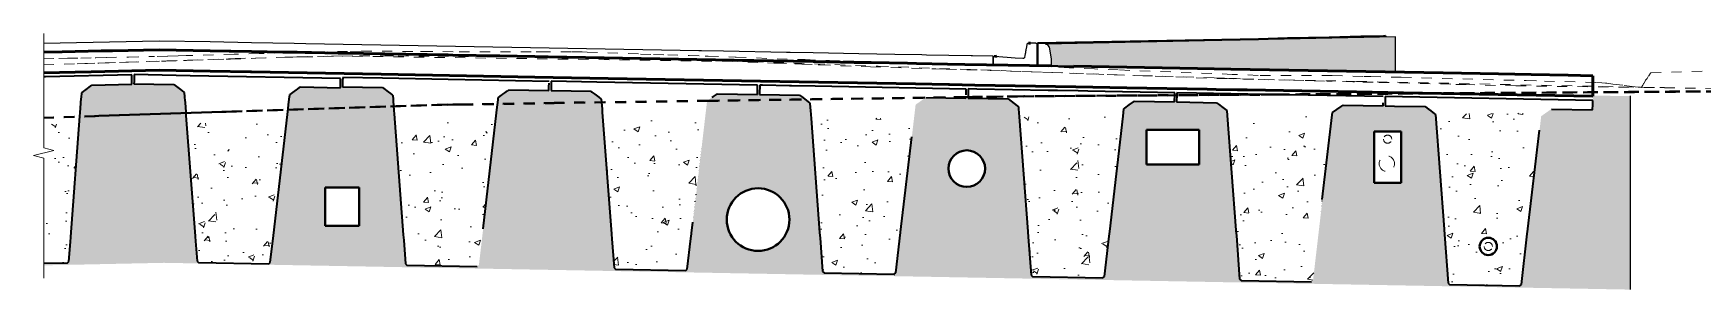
# Model space of a CAD drawing. Header units: metres. Extents: x 0.7 to 65.6, y 3.4 to 27.5.
# Drawn here: x 38.55 to 54.8, y 19.8 to 22.3 of the extents above; entities that cross this region are included whole.
import ezdxf

# ---------------------------------------------------------------- set-up
doc = ezdxf.new("R2010")
doc.units = ezdxf.units.M
for name, pattern in [('Dash - Tight', [0.0045, 0.003, -0.0015]), ('JacobsDash', [0.0045, 0.003, -0.0015]), ('JacobsDoubleCenter', [0.0255, 0.015, -0.0015, 0.003, -0.0015, 0.003, -0.0015])]:
    doc.linetypes.add(name, pattern=pattern)
for name, color, linetype, lineweight in [('A-DETL', 7, 'Continuous', 13), ('A-DETL-GENF', 7, 'Continuous', 9), ('A-FLOR', 7, 'Continuous', 50), ('C-TOPO', 7, 'Continuous', 9), ('S-BEAM', 7, 'Continuous', 50)]:
    doc.layers.add(name, color=color, linetype=linetype, lineweight=lineweight)
pattern_1 = [(50, (38.46506, 10.849), (0.578435, -0.050612), [0.06048, -0.66532]), (355, (38.46506, 10.849), (-0.111897, 0.6066), [0.04839, -0.53226]), (100.451, (38.51306, 10.845), (0.466546, 0.555993), [0.0514, -0.56544]), (46.184, (38.46506, 11.011), (0.86067, -0.133487), [0.09073, -0.99798]), (96.636, (38.5361, 11), (0.753756, 0.78559), [0.0771, -0.84816]), (351.184, (38.4651, 11.011), (0.753764, 0.78558), [0.07258, -0.79838]), (21, (38.54506, 10.97), (0.481374, -0.324697), [0.06048, -0.66532]), (326, (38.54506, 10.97), (0.196219, 0.584794), [0.04839, -0.53226]), (71.451, (38.58506, 10.943), (0.6776, 0.260096), [0.0514, -0.56544]), (37.5, (38.46506, 10.849), (0.0098042, 0.268466), [0.00168, -0.52413, 0.00168, -0.53865, -0.53427]), (37.5, (38.46506, 10.849), (0.0098042, 0.268466), [-1.066, 0.00168, -0.5326]), (7.5, (38.46506, 10.849), (0.212148, 0.318072), [0.00168, -0.30639, 0.00168, -0.51203, -0.20363]), (7.5, (38.46506, 10.849), (0.212148, 0.318072), [-0.82177, 0.00168, -0.20195]), (327.5, (38.28506, 10.849), (0.430499, -0.018185), [0.00168, -0.19994, 0.00168, -0.62735, -0.83468]), (327.5, (38.28506, 10.849), (0.430499, -0.018185), [-0.83064, 0.00168, -0.833]), (317.5, (38.20406, 10.849), (0.470313, 0.080731), [0.00168, -0.26042, 0.00168, -0.41606, -0.59274]), (317.5, (38.20406, 10.849), (0.470313, 0.080731), [-0.67984, 0.00168, -0.59106])]
pattern_2 = [(50, (-1120.719, 10.849), (0.578435, -0.050612), [0.06048, -0.66532]), (355, (-1120.719, 10.849), (-0.111897, 0.6066), [0.04839, -0.53226]), (100.451, (-1120.671, 10.845), (0.466546, 0.555993), [0.0514, -0.56544]), (46.184, (-1120.719, 11.011), (0.86067, -0.133487), [0.09073, -0.99798]), (96.636, (-1120.648, 11), (0.753756, 0.78559), [0.0771, -0.84816]), (351.184, (-1120.719, 11.011), (0.753764, 0.78558), [0.07258, -0.79838]), (21, (-1120.639, 10.97), (0.481374, -0.324697), [0.06048, -0.66532]), (326, (-1120.639, 10.97), (0.196219, 0.584794), [0.04839, -0.53226]), (71.451, (-1120.599, 10.943), (0.6776, 0.260096), [0.0514, -0.56544]), (37.5, (-1120.719, 10.849), (0.0098042, 0.268466), [0.00168, -0.52413, 0.00168, -0.53865, -0.53427]), (37.5, (-1120.719, 10.849), (0.0098042, 0.268466), [-1.066, 0.00168, -0.5326]), (7.5, (-1120.719, 10.849), (0.212148, 0.318072), [0.00168, -0.30639, 0.00168, -0.51203, -0.20363]), (7.5, (-1120.719, 10.849), (0.212148, 0.318072), [-0.82177, 0.00168, -0.20195]), (327.5, (-1120.899, 10.849), (0.430499, -0.018185), [0.00168, -0.19994, 0.00168, -0.62735, -0.83468]), (327.5, (-1120.899, 10.849), (0.430499, -0.018185), [-0.83064, 0.00168, -0.833]), (317.5, (-1120.98, 10.849), (0.470313, 0.080731), [0.00168, -0.26042, 0.00168, -0.41606, -0.59274]), (317.5, (-1120.98, 10.849), (0.470313, 0.080731), [-0.67984, 0.00168, -0.59106])]

# ---------------------------------------------------------------- blocks, each defined once
blk = doc.blocks.new('T2DPAA-T2D-PWA-GE-M3D-100001_RockLevels_rvt-1-DRG 2873024 - SECTION 2A')
at = {"layer": 'C-TOPO', "color": 190, "linetype": 'Dash - Tight', "lineweight": 40, "true_color": 0x8000ff}
for p, q in [((-1115.565, 21.621), (-1116.453, 21.606)), ((-1116.453, 21.605), (-1115.565, 21.62)), ((-1114.072, 21.642), (-1115.565, 21.621)), ((-1115.565, 21.62), (-1114.073, 21.641)), ((-1114.073, 21.641), (-1111.556, 21.677)), ((-1111.556, 21.678), (-1114.072, 21.642)), ((-1110.994, 21.686), (-1111.556, 21.678)), ((-1111.556, 21.677), (-1110.994, 21.685)), ((-1108.587, 21.703), (-1110.994, 21.686)), ((-1110.994, 21.685), (-1108.549, 21.702)), ((-1103.806, 21.737), (-1108.587, 21.703)), ((-1108.549, 21.702), (-1103.798, 21.736)), ((-1120.535, 21.476), (-1119.999, 21.494)), ((-1120.039, 21.493), (-1120.535, 21.477)), ((-1118.799, 21.533), (-1120.039, 21.493)), ((-1119.999, 21.494), (-1118.759, 21.534)), ((-1116.605, 21.604), (-1118.799, 21.533)), ((-1118.759, 21.534), (-1116.605, 21.603)), ((-1116.453, 21.606), (-1116.605, 21.604)), ((-1116.605, 21.603), (-1116.453, 21.605))]:
    blk.add_line(p, q, dxfattribs=at)
blk = doc.blocks.new('T2DPAA-T2D-PWA-SU-M3D-000101_dwg-40820706-DRG 2873024 - SECTION 2A')
at = {"color": 9, "linetype": 'Dash - Tight', "lineweight": 18, "true_color": 0xc0c0c0}
for p, q in [((-1120.535, 21.992), (-1120.209, 22.002)), ((-1120.208, 22.002), (-1119.997, 22.009)), ((-1119.997, 22.009), (-1119.708, 22.018)), ((-1119.708, 22.018), (-1119.387, 22.027)), ((-1119.387, 22.027), (-1119.346, 22.028)), ((-1119.346, 22.028), (-1119.175, 22.034)), ((-1119.175, 22.034), (-1119.163, 22.034)), ((-1119.163, 22.034), (-1119.147, 22.035)), ((-1119.146, 22.035), (-1119.086, 22.037)), ((-1119.086, 22.037), (-1119.082, 22.037)), ((-1119.082, 22.037), (-1118.759, 22.047)), ((-1118.759, 22.047), (-1118.716, 22.048)), ((-1118.716, 22.048), (-1118.473, 22.056)), ((-1118.473, 22.056), (-1118.188, 22.065)), ((-1118.188, 22.065), (-1118.157, 22.066)), ((-1118.157, 22.066), (-1118.111, 22.067)), ((-1118.111, 22.067), (-1118.014, 22.069)), ((-1118.014, 22.069), (-1117.625, 22.076)), ((-1117.625, 22.076), (-1117.459, 22.079)), ((-1117.459, 22.079), (-1117.23, 22.079)), ((-1117.23, 22.079), (-1117.084, 22.078)), ((-1117.084, 22.078), (-1116.881, 22.076)), ((-1116.881, 22.076), (-1116.698, 22.075)), ((-1116.698, 22.075), (-1116.223, 22.071)), ((-1116.223, 22.071), (-1116.125, 22.07)), ((-1116.125, 22.07), (-1115.775, 22.066)), ((-1115.775, 22.066), (-1115.773, 22.066)), ((-1115.773, 22.066), (-1115.713, 22.065)), ((-1115.713, 22.065), (-1115.131, 22.058)), ((-1115.131, 22.058), (-1115.114, 22.058)), ((-1115.114, 22.058), (-1114.926, 22.055)), ((-1114.926, 22.055), (-1114.585, 22.051)), ((-1114.585, 22.051), (-1114.309, 22.044)), ((-1114.309, 22.044), (-1114.081, 22.035)), ((-1114.081, 22.035), (-1113.487, 22.011)), ((-1113.487, 22.011), (-1113.427, 22.009)), ((-1113.427, 22.009), (-1113.402, 22.008)), ((-1113.402, 22.008), (-1113.223, 22.001)), ((-1113.223, 22.001), (-1113.201, 22)), ((-1113.201, 22), (-1113.155, 21.998)), ((-1113.155, 21.998), (-1112.996, 21.992)), ((-1112.996, 21.992), (-1112.975, 21.991)), ((-1112.975, 21.991), (-1112.487, 21.972)), ((-1112.487, 21.972), (-1111.848, 21.953)), ((-1111.848, 21.953), (-1111.748, 21.95)), ((-1111.748, 21.95), (-1111.321, 21.938)), ((-1111.321, 21.938), (-1110.548, 21.911)), ((-1110.083, 21.894), (-1110.548, 21.911)), ((-1110.014, 21.892), (-1110.083, 21.894)), ((-1109.833, 21.886), (-1110.014, 21.892)), ((-1109.139, 21.864), (-1109.832, 21.886)), ((-1109.139, 21.864), (-1108.997, 21.86)), ((-1109.012, 21.86), (-1109.139, 21.864)), ((-1108.997, 21.86), (-1108.984, 21.86)), ((-1108.921, 21.858), (-1108.997, 21.86)), ((-1108.983, 21.86), (-1108.871, 21.855)), ((-1108.871, 21.855), (-1108.711, 21.849)), ((-1108.871, 21.855), (-1108.871, 21.855)), ((-1108.711, 21.849), (-1108.366, 21.841)), ((-1108.366, 21.841), (-1108.04, 21.833)), ((-1107.79, 21.827), (-1108.04, 21.833)), ((-1107.783, 21.826), (-1107.79, 21.827)), ((-1107.775, 21.826), (-1107.783, 21.826)), ((-1107.592, 21.822), (-1107.775, 21.826)), ((-1106.836, 21.803), (-1107.592, 21.822)), ((-1106.688, 21.799), (-1106.835, 21.803)), ((-1106.202, 21.787), (-1106.688, 21.799)), ((-1106.202, 21.787), (-1104.755, 21.77)), ((-1104.755, 21.77), (-1104.003, 21.754))]:
    blk.add_line(p, q, dxfattribs=at)
blk = doc.blocks.new('T2DPAA-T2D-PWA-SU-M3D-000100_SurveySurface_rvt-1-DRG 2873024 - SECTION 2A')
at = {"color": 9, "linetype": 'Dash - Tight', "lineweight": 18, "true_color": 0xc0c0c0}
blk.add_blockref('T2DPAA-T2D-PWA-SU-M3D-000101_dwg-40820706-DRG 2873024 - SECTION 2A', (0, 0), dxfattribs=at)
blk = doc.blocks.new('T2DPAA-T2D-PWA-SU-M3D-000101_dwg-V7-DRG 2873024 - SECTION 2A')
at = {"color": 9, "linetype": 'Dash - Tight', "lineweight": 18, "true_color": 0xc0c0c0}
for p, q in [((-1118.438, 22.102), (-1118.682, 22.095)), ((-1118.423, 22.102), (-1118.438, 22.102)), ((-1118.189, 22.109), (-1118.423, 22.102)), ((-1118.189, 22.109), (-1118.07, 22.111)), ((-1118.07, 22.111), (-1117.876, 22.115)), ((-1117.876, 22.115), (-1117.549, 22.123)), ((-1117.549, 22.123), (-1117.544, 22.123)), ((-1117.544, 22.123), (-1117.441, 22.126)), ((-1117.441, 22.126), (-1116.865, 22.121)), ((-1116.865, 22.121), (-1116.848, 22.121)), ((-1116.848, 22.121), (-1116.489, 22.119)), ((-1116.489, 22.119), (-1115.739, 22.119)), ((-1115.688, 22.118), (-1115.739, 22.119)), ((-1115.626, 22.118), (-1115.688, 22.118)), ((-1115.401, 22.118), (-1115.626, 22.118)), ((-1115.294, 22.117), (-1115.401, 22.118)), ((-1115.294, 22.117), (-1115.244, 22.115)), ((-1115.244, 22.115), (-1114.724, 22.097)), ((-1120.535, 22.05), (-1120.387, 22.053)), ((-1120.387, 22.053), (-1120.302, 22.055)), ((-1120.302, 22.055), (-1120.173, 22.057)), ((-1120.173, 22.057), (-1120.033, 22.06)), ((-1120.033, 22.06), (-1120.026, 22.06)), ((-1120.026, 22.06), (-1119.925, 22.063)), ((-1119.925, 22.063), (-1119.71, 22.067)), ((-1119.71, 22.067), (-1119.455, 22.073)), ((-1119.33, 22.076), (-1119.455, 22.073)), ((-1119.225, 22.079), (-1119.33, 22.076)), ((-1119.147, 22.081), (-1119.225, 22.079)), ((-1118.682, 22.095), (-1119.147, 22.081)), ((-1114.724, 22.097), (-1114.598, 22.093)), ((-1114.598, 22.093), (-1114.46, 22.088)), ((-1114.46, 22.088), (-1114.252, 22.081)), ((-1114.252, 22.081), (-1114.094, 22.076)), ((-1114.094, 22.076), (-1114.093, 22.076)), ((-1114.093, 22.076), (-1114.066, 22.075)), ((-1114.066, 22.075), (-1113.867, 22.068)), ((-1113.866, 22.068), (-1113.803, 22.066)), ((-1113.803, 22.066), (-1113.795, 22.065)), ((-1113.795, 22.065), (-1113.121, 22.042)), ((-1113.121, 22.042), (-1112.887, 22.034)), ((-1112.886, 22.034), (-1112.748, 22.03)), ((-1112.748, 22.03), (-1112.549, 22.023)), ((-1112.549, 22.023), (-1112.388, 22.02)), ((-1112.388, 22.02), (-1112.326, 22.018)), ((-1112.326, 22.018), (-1112.307, 22.018)), ((-1112.307, 22.018), (-1112.302, 22.018)), ((-1112.302, 22.018), (-1112.159, 22.015)), ((-1112.159, 22.015), (-1111.859, 22.008)), ((-1111.859, 22.008), (-1111.783, 22.006)), ((-1111.783, 22.006), (-1111.522, 22.001)), ((-1111.522, 22.001), (-1111.288, 21.996)), ((-1111.288, 21.996), (-1111.179, 21.991)), ((-1111.111, 21.988), (-1111.179, 21.991)), ((-1110.552, 21.963), (-1111.111, 21.988)), ((-1110.546, 21.963), (-1110.552, 21.963)), ((-1110.306, 21.952), (-1110.546, 21.963)), ((-1110.073, 21.942), (-1110.306, 21.952)), ((-1108.963, 21.899), (-1110.073, 21.942)), ((-1108.712, 21.889), (-1108.963, 21.899)), ((-1107.991, 21.887), (-1108.712, 21.889)), ((-1107.991, 21.887), (-1107.684, 21.879)), ((-1107.684, 21.879), (-1107.617, 21.878)), ((-1107.616, 21.878), (-1107.32, 21.87)), ((-1107.32, 21.87), (-1106.114, 21.838)), ((-1106.114, 21.838), (-1106.108, 21.838)), ((-1106.108, 21.838), (-1106.101, 21.838)), ((-1106.101, 21.838), (-1105.925, 21.833)), ((-1105.925, 21.833), (-1105.419, 21.82)), ((-1105.419, 21.82), (-1105.366, 21.816)), ((-1105.366, 21.816), (-1105.33, 21.813)), ((-1105.33, 21.813), (-1105.318, 21.813)), ((-1105.329, 21.814), (-1105.318, 21.813)), ((-1105.318, 21.813), (-1105.259, 21.805)), ((-1105.259, 21.805), (-1105.147, 21.791)), ((-1105.147, 21.791), (-1105.072, 21.782)), ((-1105.071, 21.782), (-1105.013, 21.775)), ((-1104.979, 21.775), (-1104.975, 21.781)), ((-1104.975, 21.781), (-1104.974, 21.783)), ((-1104.974, 21.783), (-1104.968, 21.793)), ((-1104.968, 21.793), (-1104.959, 21.808)), ((-1104.959, 21.808), (-1104.958, 21.81)), ((-1104.958, 21.81), (-1104.954, 21.816)), ((-1104.954, 21.816), (-1104.939, 21.84)), ((-1104.939, 21.841), (-1104.936, 21.846)), ((-1104.939, 21.84), (-1104.939, 21.841)), ((-1104.936, 21.846), (-1104.935, 21.847)), ((-1104.935, 21.847), (-1104.934, 21.849)), ((-1104.934, 21.849), (-1104.926, 21.86)), ((-1104.926, 21.86), (-1104.91, 21.884)), ((-1104.909, 21.884), (-1104.892, 21.909)), ((-1104.892, 21.91), (-1104.889, 21.914)), ((-1104.889, 21.914), (-1104.376, 21.929)), ((-1105.013, 21.775), (-1105.013, 21.775)), ((-1105.013, 21.775), (-1104.995, 21.773)), ((-1104.995, 21.773), (-1104.989, 21.773)), ((-1104.989, 21.773), (-1104.981, 21.772)), ((-1104.981, 21.772), (-1104.982, 21.772)), ((-1104.981, 21.772), (-1104.98, 21.772)), ((-1104.98, 21.773), (-1104.979, 21.775)), ((-1104.98, 21.772), (-1104.98, 21.773))]:
    blk.add_line(p, q, dxfattribs=at)
blk = doc.blocks.new('T2DPAA-T2D-PWA-SU-M3D-000100_SurveySurface_rvt-2-DRG 2873024 - SECTION 2A')
at = {"color": 9, "linetype": 'Dash - Tight', "lineweight": 18, "true_color": 0xc0c0c0}
blk.add_blockref('T2DPAA-T2D-PWA-SU-M3D-000101_dwg-V7-DRG 2873024 - SECTION 2A', (0, 0), dxfattribs=at)
blk = doc.blocks.new('06_SFR_GCT_Girder_SuperT_BR08Edge_CS - Super T - 1815-6269499-DRG 2873024 - SECTION 2A')
at = {"layer": 'S-BEAM', "lineweight": 9, "true_color": 0xc0c0c0}
h = blk.add_hatch(dxfattribs=at)
h.set_pattern_fill('FP_25', color=9, style=0, pattern_type=2)
h.set_pattern_definition(pattern_2)
h.paths.add_polyline_path([(-1120.535, 20.06), (-1120.303, 20.065), (-1120.289, 20.078), (-1120.188, 21.416), (-1120.535, 21.414), (-1120.535, 21.184), (-1120.435, 21.159), (-1120.635, 21.109), (-1120.535, 21.084), (-1120.535, 20.063)])
at = {"layer": 'S-BEAM', "lineweight": 35}
for p, q in [((-1120.517, 21.876), (-1120.535, 21.876)), ((-1119.677, 21.893), (-1120.517, 21.876)), ((-1120.133, 21.743), (-1120.067, 21.793)), ((-1120.067, 21.793), (-1120.065, 21.795)), ((-1120.065, 21.795), (-1119.676, 21.803)), ((-1119.677, 21.892), (-1119.677, 21.893)), ((-1119.677, 21.885), (-1119.677, 21.892)), ((-1119.677, 21.882), (-1119.677, 21.885)), ((-1119.676, 21.843), (-1119.677, 21.882)), ((-1119.676, 21.829), (-1119.676, 21.843)), ((-1119.676, 21.818), (-1119.676, 21.829)), ((-1119.676, 21.808), (-1119.676, 21.818)), ((-1119.676, 21.803), (-1119.676, 21.808)), ((-1120.18, 21.523), (-1120.173, 21.617)), ((-1120.173, 21.617), (-1120.169, 21.668)), ((-1120.169, 21.668), (-1120.168, 21.671)), ((-1120.168, 21.679), (-1120.165, 21.711)), ((-1120.168, 21.676), (-1120.168, 21.679)), ((-1120.168, 21.671), (-1120.168, 21.676)), ((-1120.165, 21.718), (-1120.144, 21.735)), ((-1120.165, 21.711), (-1120.165, 21.718)), ((-1120.144, 21.735), (-1120.136, 21.741)), ((-1120.135, 21.741), (-1120.133, 21.743)), ((-1120.271, 20.318), (-1120.182, 21.492)), ((-1120.182, 21.492), (-1120.18, 21.523)), ((-1120.275, 20.268), (-1120.271, 20.315)), ((-1120.271, 20.315), (-1120.271, 20.318)), ((-1120.289, 20.078), (-1120.275, 20.268)), ((-1120.535, 20.06), (-1120.303, 20.065)), ((-1120.303, 20.065), (-1120.289, 20.078))]:
    blk.add_line(p, q, dxfattribs=at)
at = {"layer": 'S-BEAM'}
for p, q in [((-1120.303, 20.065), (-1120.303, 20.065)), ((-1120.289, 20.078), (-1120.289, 20.078))]:
    blk.add_line(p, q, dxfattribs=at)
blk = doc.blocks.new('06_SFR_GCT_Girder_SuperT_BR08Edge_CS - Super T - 1815-6269797-DRG 2873024 - SECTION 2A')
at = {"layer": 'S-BEAM', "lineweight": 9, "true_color": 0xc0c0c0}
h = blk.add_hatch(dxfattribs=at)
h.set_pattern_fill('FP_25', color=9, style=0, pattern_type=2)
h.set_pattern_definition(pattern_2)
h.paths.add_polyline_path([(-1118.344, 20.056), (-1118.329, 20.069), (-1118.17, 21.431), (-1119.144, 21.424), (-1119.042, 20.082), (-1119.028, 20.069), (-1118.351, 20.056)])
at = {"layer": 'S-BEAM', "lineweight": 35}
for p, q in [((-1119.655, 21.829), (-1119.656, 21.806)), ((-1119.656, 21.806), (-1119.267, 21.799)), ((-1119.654, 21.882), (-1119.655, 21.843)), ((-1119.655, 21.843), (-1119.655, 21.829)), ((-1119.108, 21.886), (-1119.654, 21.896)), ((-1119.654, 21.896), (-1119.654, 21.882)), ((-1119.267, 21.799), (-1119.203, 21.75)), ((-1117.645, 21.858), (-1119.108, 21.886)), ((-1117.646, 21.808), (-1117.645, 21.842)), ((-1117.646, 21.768), (-1117.646, 21.808)), ((-1117.645, 21.843), (-1117.645, 21.858)), ((-1119.203, 21.75), (-1119.2, 21.748)), ((-1119.2, 21.748), (-1119.199, 21.747)), ((-1119.199, 21.747), (-1119.191, 21.741)), ((-1119.191, 21.741), (-1119.167, 21.722)), ((-1119.167, 21.722), (-1119.166, 21.715)), ((-1119.166, 21.715), (-1119.164, 21.686)), ((-1119.164, 21.686), (-1119.164, 21.683)), ((-1119.164, 21.682), (-1119.163, 21.675)), ((-1119.163, 21.675), (-1119.161, 21.648)), ((-1119.161, 21.648), (-1119.159, 21.625)), ((-1119.159, 21.625), (-1119.152, 21.531)), ((-1118.158, 21.538), (-1118.147, 21.633)), ((-1118.147, 21.633), (-1118.144, 21.655)), ((-1118.144, 21.655), (-1118.141, 21.682)), ((-1118.141, 21.685), (-1118.14, 21.69)), ((-1118.141, 21.682), (-1118.141, 21.685)), ((-1118.14, 21.69), (-1118.139, 21.703)), ((-1118.139, 21.703), (-1118.137, 21.704)), ((-1118.137, 21.704), (-1118.11, 21.723)), ((-1118.11, 21.723), (-1118.074, 21.749)), ((-1118.074, 21.749), (-1118.065, 21.755)), ((-1118.065, 21.755), (-1118.064, 21.756)), ((-1118.064, 21.756), (-1118.06, 21.759)), ((-1118.06, 21.759), (-1118.036, 21.776)), ((-1118.036, 21.776), (-1117.646, 21.768)), ((-1119.152, 21.531), (-1119.15, 21.5)), ((-1119.15, 21.5), (-1119.061, 20.325)), ((-1118.299, 20.329), (-1118.162, 21.508)), ((-1118.162, 21.508), (-1118.158, 21.538)), ((-1119.061, 20.325), (-1119.061, 20.321)), ((-1119.061, 20.321), (-1119.057, 20.275)), ((-1118.305, 20.279), (-1118.299, 20.326)), ((-1118.299, 20.326), (-1118.299, 20.329)), ((-1119.057, 20.275), (-1119.042, 20.082)), ((-1118.329, 20.069), (-1118.305, 20.279)), ((-1119.042, 20.082), (-1119.028, 20.069)), ((-1119.028, 20.069), (-1118.344, 20.056)), ((-1118.344, 20.056), (-1118.329, 20.069))]:
    blk.add_line(p, q, dxfattribs=at)
at = {"layer": 'S-BEAM'}
for p, q in [((-1118.344, 20.056), (-1118.344, 20.056)), ((-1118.329, 20.069), (-1118.329, 20.069))]:
    blk.add_line(p, q, dxfattribs=at)
blk = doc.blocks.new('06_SFR_GCT_Girder_SuperT_BR08Edge_CS - Super T - 1815-6539906-DRG 2873024 - SECTION 2A')
at = {"layer": 'S-BEAM', "lineweight": 9, "true_color": 0xc0c0c0}
h = blk.add_hatch(dxfattribs=at)
h.set_pattern_fill('FP_25', color=9, style=0, pattern_type=2)
h.set_pattern_definition(pattern_2)
h.paths.add_polyline_path([(-1110.224, 19.918), (-1110.209, 19.931), (-1110.027, 21.492), (-1111.039, 21.484), (-1110.922, 19.944), (-1110.908, 19.931), (-1110.224, 19.918)])
at = {"layer": 'S-BEAM', "lineweight": 35}
for p, q in [((-1111.534, 21.728), (-1111.535, 21.701)), ((-1111.535, 21.701), (-1111.535, 21.686)), ((-1111.535, 21.686), (-1111.535, 21.668)), ((-1111.535, 21.668), (-1111.146, 21.661)), ((-1111.451, 21.756), (-1111.534, 21.758)), ((-1111.534, 21.758), (-1111.534, 21.756)), ((-1111.534, 21.756), (-1111.534, 21.738)), ((-1111.534, 21.738), (-1111.534, 21.735)), ((-1111.534, 21.735), (-1111.534, 21.73)), ((-1111.534, 21.73), (-1111.534, 21.728)), ((-1110.755, 21.743), (-1111.451, 21.756)), ((-1111.146, 21.661), (-1111.058, 21.593)), ((-1110.664, 21.741), (-1110.755, 21.743)), ((-1110.463, 21.738), (-1110.664, 21.741)), ((-1110.371, 21.736), (-1110.463, 21.738)), ((-1109.524, 21.72), (-1110.371, 21.736)), ((-1109.966, 21.601), (-1109.915, 21.637)), ((-1109.915, 21.637), (-1109.526, 21.63)), ((-1109.526, 21.63), (-1109.524, 21.702)), ((-1109.524, 21.715), (-1109.524, 21.72)), ((-1109.524, 21.702), (-1109.524, 21.715)), ((-1111.058, 21.593), (-1111.046, 21.584)), ((-1111.046, 21.584), (-1111.044, 21.562)), ((-1111.044, 21.562), (-1111.039, 21.484)), ((-1111.039, 21.484), (-1110.954, 20.37)), ((-1110.157, 20.371), (-1110.027, 21.492)), ((-1110.027, 21.492), (-1110.018, 21.564)), ((-1110.018, 21.564), (-1110.01, 21.57)), ((-1110.01, 21.57), (-1109.966, 21.601)), ((-1110.954, 20.37), (-1110.954, 20.366)), ((-1110.954, 20.366), (-1110.95, 20.319)), ((-1110.95, 20.319), (-1110.922, 19.944)), ((-1110.209, 19.931), (-1110.163, 20.323)), ((-1110.163, 20.323), (-1110.157, 20.371)), ((-1110.922, 19.944), (-1110.908, 19.931)), ((-1110.908, 19.931), (-1110.224, 19.918)), ((-1110.224, 19.918), (-1110.209, 19.931))]:
    blk.add_line(p, q, dxfattribs=at)
at = {"layer": 'S-BEAM'}
for p, q in [((-1110.223, 19.918), (-1110.224, 19.918)), ((-1110.209, 19.931), (-1110.209, 19.931))]:
    blk.add_line(p, q, dxfattribs=at)
blk = doc.blocks.new('kerb 4B_2 - kerb 4B_2-6314758-DRG 2873024 - SECTION 2A')
at = {"layer": 'A-FLOR', "lineweight": 25}
for p, q in [((-1110.978, 22.109), (-1110.98, 22.1)), ((-1110.976, 22.119), (-1110.978, 22.109)), ((-1110.975, 22.128), (-1110.976, 22.12)), ((-1110.974, 22.129), (-1110.975, 22.128)), ((-1110.972, 22.141), (-1110.974, 22.129)), ((-1110.972, 22.145), (-1110.972, 22.141)), ((-1110.964, 22.188), (-1110.971, 22.146)), ((-1110.971, 22.146), (-1110.971, 22.146)), ((-1110.875, 22.201), (-1110.949, 22.201)), ((-1110.86, 22.184), (-1110.86, 22.186)), ((-1110.86, 22.147), (-1110.86, 22.184)), ((-1110.86, 22.141), (-1110.86, 22.146)), ((-1110.86, 22.13), (-1110.86, 22.141)), ((-1110.86, 22.109), (-1110.86, 22.129)), ((-1110.86, 22.085), (-1110.86, 22.109)), ((-1111.291, 22.059), (-1111.291, 22.026)), ((-1111.291, 22.026), (-1111.291, 22.01)), ((-1111.291, 22.009), (-1111.291, 22.002)), ((-1111.291, 22.002), (-1111.291, 21.99)), ((-1111.291, 21.99), (-1110.86, 21.982)), ((-1111.078, 22.058), (-1111.275, 22.074)), ((-1111.003, 22.052), (-1111.078, 22.058)), ((-1110.983, 22.082), (-1110.986, 22.064)), ((-1110.982, 22.085), (-1110.983, 22.083)), ((-1110.981, 22.093), (-1110.982, 22.085)), ((-1110.98, 22.1), (-1110.981, 22.094)), ((-1110.981, 22.094), (-1110.981, 22.093)), ((-1110.86, 22.083), (-1110.86, 22.084)), ((-1110.86, 22.06), (-1110.86, 22.083)), ((-1110.86, 22.03), (-1110.86, 22.06)), ((-1110.86, 22.012), (-1110.86, 22.03)), ((-1110.86, 22.009), (-1110.86, 22.012)), ((-1110.86, 22.005), (-1110.86, 22.008)), ((-1110.86, 21.982), (-1110.86, 22.005))]:
    blk.add_line(p, q, dxfattribs=at)
at = {"layer": 'A-FLOR'}
for p, q in [((-1110.929, 22.202), (-1110.949, 22.201)), ((-1111.257, 22.075), (-1111.277, 22.074))]:
    blk.add_line(p, q, dxfattribs=at)
at = {"layer": 'A-FLOR', "lineweight": 25, "flags": 128}
for points in [[(-1110.949, 22.201), (-1110.952, 22.2), (-1110.956, 22.199), (-1110.958, 22.197), (-1110.961, 22.195), (-1110.963, 22.192), (-1110.964, 22.188)], [(-1110.86, 22.186), (-1110.86, 22.189), (-1110.861, 22.192), (-1110.863, 22.195), (-1110.866, 22.197), (-1110.869, 22.199), (-1110.872, 22.2), (-1110.875, 22.201)], [(-1111.275, 22.074), (-1111.278, 22.074), (-1111.282, 22.073), (-1111.285, 22.071), (-1111.288, 22.069), (-1111.29, 22.066), (-1111.291, 22.063), (-1111.291, 22.059)], [(-1110.988, 22.059), (-1110.989, 22.057), (-1110.992, 22.055), (-1110.995, 22.053), (-1110.999, 22.052), (-1111.002, 22.052)], [(-1110.986, 22.064), (-1110.987, 22.061), (-1110.988, 22.059)]]:
    blk.add_lwpolyline(points, dxfattribs=at)
blk = doc.blocks.new('BREAK LINE - INPUT VIEW SCALE_R13 - Std Break-8848200-DRG 2873024 - SECTION 2A')
at = {"layer": 'A-DETL-GENF'}
for p, q in [((-1120.535, 21.184), (-1120.535, 22.298)), ((-1120.635, 21.109), (-1120.435, 21.159)), ((-1120.435, 21.159), (-1120.535, 21.184)), ((-1120.535, 21.084), (-1120.635, 21.109)), ((-1120.535, 19.914), (-1120.535, 21.084))]:
    blk.add_line(p, q, dxfattribs=at)

msp = doc.modelspace()

# ---------------------------------------------------------------- hatches: boundary and pattern name
at = {"layer": 'A-DETL-GENF', "true_color": 0xffffff}
msp.add_hatch(color=7, dxfattribs=at).paths.add_polyline_path([(51.8095, 21.9237), (51.8094, 22.2654), (48.4079, 22.1915), (48.4111, 22.1911), (48.4212, 22.1869), (48.4279, 22.1821), (48.4345, 22.1734), (48.438, 22.1658), (48.4588, 22.0456), (48.4588, 21.981), (51.8094, 21.9237)])
at = {"layer": 'A-DETL-GENF', "true_color": 0xc0c0c0}
h = msp.add_hatch(color=9, dxfattribs=at)
h.paths.add_polyline_path([(54.0984, 19.8039), (54.0984, 21.6884), (53.7333, 21.6912), (53.7307, 21.5569), (53.3308, 21.5645), (53.2279, 21.4914), (53.037, 19.8577), (53.0224, 19.8449), (52.3382, 19.8579), (52.324, 19.8712), (52.1993, 21.5113), (52.1002, 21.5878), (51.4433, 21.6003), (51.3009, 21.603), (51.198, 21.5299), (51.0071, 19.8962), (50.9925, 19.8834), (50.3083, 19.8964), (50.2941, 19.9096), (50.17, 21.5493), (50.0703, 21.6263), (49.6808, 21.634), (49.6593, 21.6333), (49.2708, 21.6406), (49.1679, 21.5676), (48.977, 19.9338), (48.9624, 19.9211), (48.2782, 19.9341), (48.264, 19.9473), (48.1399, 21.587), (48.0402, 21.6639), (47.6506, 21.6717), (47.63, 21.6694), (47.2407, 21.6768), (47.1377, 21.6037), (46.9469, 19.97), (46.9323, 19.9572), (46.2477, 19.9706), (46.2339, 19.9835), (46.1098, 21.6231), (46.0101, 21.7001), (45.6205, 21.7078), (45.5989, 21.7066), (45.2106, 21.714), (45.1076, 21.6409), (44.9168, 20.0072), (44.9022, 19.9944), (44.218, 20.0074), (44.2038, 20.0206), (44.0797, 21.6603), (43.98, 21.7373), (43.5853, 21.7447), (43.5653, 21.7439), (43.1803, 21.7511), (43.0774, 21.6781), (42.8865, 20.0443), (42.8719, 20.0316), (42.1877, 20.0446), (42.1735, 20.0578), (42.049, 21.6978), (41.9497, 21.7744), (41.5602, 21.7822), (41.5384, 21.7716), (41.1503, 21.7789), (41.0474, 21.7059), (40.8566, 20.0721), (40.8419, 20.0594), (40.1578, 20.0724), (40.1435, 20.0856), (40.0194, 21.7253), (39.9198, 21.8022), (39.5282, 21.8096), (39.5082, 21.8065), (39.121, 21.7985), (39.021, 21.7211), (38.897, 20.0816), (38.8825, 20.0683), (38.6488, 20.0635), (38.6488, 20.0399), (39.8211, 20.0646), (54.0792, 19.8042)])
h.paths.add_polyline_path([(45.6042, 20.18), (45.5447, 20.1859), (45.4875, 20.2033), (45.4348, 20.2314), (45.3876, 20.2705), (45.3498, 20.3171), (45.3224, 20.3683), (45.305, 20.4257), (45.2995, 20.4877), (45.3059, 20.5474), (45.3224, 20.6018), (45.3506, 20.6545), (45.3892, 20.7013), (45.4354, 20.739), (45.488, 20.767), (45.5456, 20.7843), (45.6042, 20.79), (45.6654, 20.7837), (45.7209, 20.7668), (45.7736, 20.7386), (45.8199, 20.7007), (45.8585, 20.6532), (45.8868, 20.599), (45.9033, 20.5445), (45.9092, 20.485), (45.9033, 20.4255), (45.886, 20.3683), (45.8578, 20.3156), (45.8185, 20.2683), (45.7719, 20.2305), (45.7187, 20.2026), (45.6637, 20.1859), (45.6055, 20.1802)])
h.paths.add_polyline_path([(41.4985, 20.424), (41.3907, 20.424), (41.3907, 20.799), (41.7206, 20.799), (41.7206, 20.424), (41.5118, 20.424)])
h.paths.add_polyline_path([(47.6356, 20.8035), (47.5892, 20.8097), (47.5466, 20.8273), (47.5093, 20.8561), (47.4814, 20.8925), (47.4636, 20.9354), (47.4576, 20.9815), (47.4636, 21.0276), (47.4814, 21.0705), (47.5109, 21.1083), (47.5466, 21.1356), (47.5895, 21.1534), (47.6358, 21.1595), (47.6816, 21.1534), (47.7246, 21.1356), (47.7614, 21.1073), (47.7897, 21.0705), (47.8078, 21.0255), (47.8136, 20.9815), (47.8073, 20.9349), (47.7886, 20.8911), (47.7614, 20.8556), (47.7246, 20.8273), (47.6816, 20.8096), (47.6358, 20.8035)])
h.paths.add_polyline_path([(51.8642, 20.8434), (51.6016, 20.8434), (51.6016, 21.3432), (51.8642, 21.3432), (51.8642, 20.8497)])
h.paths.add_polyline_path([(49.7592, 21.0227), (49.3847, 21.0227), (49.3847, 21.3575), (49.8973, 21.3575), (49.8973, 21.0227), (49.7658, 21.0227)])
at = {"layer": 'S-BEAM', "lineweight": 9, "true_color": 0xc0c0c0}
h = msp.add_hatch(dxfattribs=at)
h.set_pattern_fill('FP_25', color=9, style=0, pattern_type=2)
h.set_pattern_definition(pattern_1)
h.paths.add_polyline_path([(44.9002, 19.9911), (44.9149, 20.0039), (45.085, 21.4614), (44.0931, 21.4537), (44.2019, 20.0174), (44.216, 20.0041), (44.9, 19.9911)])
h = msp.add_hatch(dxfattribs=at)
h.set_pattern_fill('FP_25', color=9, style=0, pattern_type=2)
h.set_pattern_definition(pattern_1)
h.paths.add_polyline_path([(46.9303, 19.954), (46.9451, 19.9667), (47.1212, 21.4765), (46.1193, 21.4685), (46.232, 19.9802), (46.2462, 19.9669), (46.9302, 19.954)])
h = msp.add_hatch(dxfattribs=at)
h.set_pattern_fill('FP_25', color=9, style=0, pattern_type=2)
h.set_pattern_definition(pattern_1)
h.paths.add_polyline_path([(50.9905, 19.8801), (51.0052, 19.8928), (51.1935, 21.5066), (50.1716, 21.4991), (50.2922, 19.9063), (50.3063, 19.8931), (50.984, 19.8802)])
h = msp.add_hatch(dxfattribs=at)
h.set_pattern_fill('FP_25', color=9, style=0, pattern_type=2)
h.set_pattern_definition(pattern_1)
h.paths.add_polyline_path([(53.0206, 19.8417), (53.0353, 19.8544), (53.2259, 21.4882), (53.2736, 21.522), (52.1898, 21.514), (52.1981, 21.5073), (52.3222, 19.8679), (52.3364, 19.8547), (53.0142, 19.8418)])
h.paths.add_polyline_path([(52.713, 20.1399), (52.6913, 20.1428), (52.671, 20.1512), (52.6536, 20.1645), (52.6403, 20.1819), (52.6319, 20.2022), (52.629, 20.2239), (52.6319, 20.2456), (52.6414, 20.2674), (52.6547, 20.2842), (52.671, 20.2966), (52.693, 20.3053), (52.7147, 20.3077), (52.7362, 20.3044), (52.755, 20.2966), (52.7724, 20.2833), (52.7857, 20.2659), (52.7941, 20.2456), (52.797, 20.2239), (52.7941, 20.2022), (52.7857, 20.1819), (52.7724, 20.1645), (52.755, 20.1512), (52.733, 20.1425), (52.7147, 20.1401)])
h.paths.add_polyline_path([(52.713, 20.1839), (52.7234, 20.1853), (52.7346, 20.1905), (52.7413, 20.1956), (52.7479, 20.2046), (52.7516, 20.2136), (52.753, 20.2239), (52.7516, 20.2343), (52.7476, 20.2439), (52.7413, 20.2522), (52.733, 20.2585), (52.7213, 20.2628), (52.713, 20.2639), (52.7026, 20.2625), (52.6913, 20.2572), (52.6847, 20.2522), (52.6784, 20.2439), (52.6744, 20.2343), (52.673, 20.2239), (52.6747, 20.2127), (52.6784, 20.2039), (52.6847, 20.1956), (52.6947, 20.1886), (52.7026, 20.1853), (52.708, 20.1846)])
h = msp.add_hatch(dxfattribs=at)
h.set_pattern_fill('FP_25', color=9, style=0, pattern_type=2)
h.set_pattern_definition(pattern_1)
h.paths.add_polyline_path([(42.8701, 20.0283), (42.8848, 20.041), (43.0488, 21.4463), (42.0669, 21.4385), (42.1717, 20.0545), (42.1859, 20.0412), (42.8697, 20.0283)])

# ---------------------------------------------------------------- linework, layer by layer
at = {"layer": 'A-DETL', "lineweight": 25}
for p, q in [((51.8095, 22.2654), (48.4015, 22.1922)), ((51.8095, 21.9237), (51.8095, 22.2654)), ((48.438, 22.166), (48.4588, 22.0478)), ((48.4588, 22.0478), (48.4588, 21.981)), ((48.4588, 21.981), (51.8095, 21.9237)), ((54.0984, 19.8039), (54.0984, 21.6884))]:
    msp.add_line(p, q, dxfattribs=at)
at = {"layer": 'A-DETL', "color": 8, "linetype": 'JacobsDash', "lineweight": 18, "true_color": 0x808080}
for p, q in [((38.6488, 21.9917), (40.5141, 22.0525)), ((40.5141, 22.0525), (41.4538, 22.0781)), ((41.4538, 22.0781), (45.5534, 22.0221)), ((45.5534, 22.0221), (46.7726, 21.9782)), ((46.7726, 21.9782), (48.4715, 21.917)), ((48.4715, 21.917), (50.1304, 21.8572)), ((50.1304, 21.8572), (51.4301, 21.8303)), ((51.4301, 21.8303), (54.5295, 21.7664))]:
    msp.add_line(p, q, dxfattribs=at)
at = {"layer": 'A-DETL', "lineweight": 40}
for p, q in [((49.3847, 21.3575), (49.3847, 21.0227)), ((49.8973, 21.3575), (49.3847, 21.3575)), ((49.8973, 21.0227), (49.8973, 21.3575)), ((51.6016, 21.3432), (51.6016, 20.8434)), ((51.8642, 21.3432), (51.6016, 21.3432)), ((51.8642, 20.8434), (51.8642, 21.3432)), ((49.3847, 21.0227), (49.8973, 21.0227)), ((51.6016, 20.8434), (51.8642, 20.8434)), ((41.3907, 20.799), (41.3907, 20.424)), ((41.7206, 20.799), (41.3907, 20.799)), ((41.7206, 20.424), (41.7206, 20.799)), ((41.3907, 20.424), (41.7206, 20.424))]:
    msp.add_line(p, q, dxfattribs=at)
at = {"layer": 'A-DETL', "lineweight": 25}
msp.add_arc((48.4023, 22.1548), 0.0374, 17.471, 91.23195, dxfattribs=at)
at = {"layer": 'A-DETL', "color": 16, "linetype": 'JacobsDoubleCenter', "lineweight": 9, "true_color": 0x7f0000}
for start, end in [(360, 180), (180, 0)]:
    msp.add_arc((51.7329, 21.2682), 0.04, start, end, dxfattribs=at)
at = {"layer": 'A-DETL', "lineweight": 40}
for centre, radius, start, end in [((47.6356, 20.9815), 0.178, 0, 180), ((47.6356, 20.9815), 0.178, 180, 360), ((45.6042, 20.485), 0.305, 360, 180), ((45.6042, 20.485), 0.305, 180, 0), ((52.713, 20.2239), 0.084, 0, 180), ((52.713, 20.2239), 0.084, 180, 360)]:
    msp.add_arc(centre, radius, start, end, dxfattribs=at)
at = {"layer": 'A-DETL', "color": 164, "linetype": 'JacobsDash', "lineweight": 9, "true_color": 0x002699}
for centre, radius, start, end in [((51.7257, 21.0299), 0.075, 0, 180), ((51.7257, 21.0299), 0.075, 180, 360), ((52.713, 20.2239), 0.04, 360, 180), ((52.713, 20.2239), 0.04, 180, 0)]:
    msp.add_arc(centre, radius, start, end, dxfattribs=at)
at = {"layer": 'A-FLOR', "lineweight": 25}
for p, q in [((39.7722, 22.2234), (38.6488, 22.1997)), ((38.6488, 22.1147), (39.2066, 22.1265)), ((39.2066, 22.1265), (39.3019, 22.1285)), ((39.3019, 22.1285), (39.7722, 22.1384)), ((40.2687, 22.2144), (39.7722, 22.2234)), ((40.6727, 22.207), (40.2693, 22.2144)), ((41.0879, 22.1994), (40.6727, 22.207)), ((40.6727, 22.122), (40.6731, 22.122)), ((40.8152, 22.1194), (40.9738, 22.1165)), ((40.9738, 22.1165), (41.112, 22.114)), ((41.2022, 22.1973), (41.0879, 22.1994)), ((41.1124, 22.114), (41.5272, 22.1064)), ((45.0272, 22.1275), (41.2023, 22.1973)), ((41.5272, 22.1064), (41.7545, 22.1023)), ((41.7545, 22.1023), (41.9628, 22.0985)), ((45.0518, 22.127), (45.0272, 22.1275)), ((45.2671, 22.1231), (45.0518, 22.127)), ((45.8817, 22.1119), (45.2671, 22.1231)), ((45.9175, 22.1112), (45.8817, 22.1119)), ((46.139, 22.1072), (45.9175, 22.1112)), ((46.5853, 22.099), (46.139, 22.1072)), ((41.9628, 22.0985), (42.574, 22.0873)), ((42.574, 22.0873), (42.6188, 22.0865)), ((42.6188, 22.0865), (42.6356, 22.0862)), ((42.6356, 22.0862), (43.0716, 22.0782)), ((43.0716, 22.0782), (43.4098, 22.072)), ((43.4098, 22.072), (43.6724, 22.0672)), ((43.6724, 22.0672), (43.6738, 22.0672)), ((43.6738, 22.0672), (44.1552, 22.0584)), ((44.1552, 22.0584), (44.1685, 22.0582)), ((44.1685, 22.0582), (44.4851, 22.0524)), ((44.4852, 22.0524), (44.5698, 22.0508)), ((44.5698, 22.0508), (45.3377, 22.0368)), ((45.3377, 22.0368), (46.4966, 22.0157)), ((46.4966, 22.0157), (46.5284, 22.0151)), ((46.5284, 22.0151), (46.66, 22.0127)), ((46.9359, 22.0926), (46.5857, 22.099)), ((46.6606, 22.0127), (47.0136, 22.0062)), ((47.1973, 22.0879), (46.9359, 22.0926)), ((47.0136, 22.0062), (47.1006, 22.0046)), ((47.1006, 22.0046), (47.3989, 21.9992)), ((47.1987, 22.0878), (47.1973, 22.0879)), ((47.2445, 22.087), (47.1987, 22.0878)), ((47.6789, 22.0791), (47.2445, 22.087)), ((47.3989, 21.9992), (47.5382, 21.9966)), ((47.5382, 21.9966), (47.8927, 21.9902)), ((47.6921, 22.0788), (47.679, 22.0791)), ((47.8927, 22.0752), (47.6921, 22.0788)), ((47.8927, 22.0262), (47.8927, 22.0752)), ((47.8927, 22.0096), (47.8927, 22.026)), ((47.8927, 22.0022), (47.8927, 22.0094)), ((47.8927, 21.9902), (47.8927, 22.0022))]:
    msp.add_line(p, q, dxfattribs=at)
at = {"layer": 'A-FLOR'}
for p, q in [((38.8291, 22.1184), (38.6488, 22.1145)), ((39.2103, 22.1265), (38.8291, 22.1184)), ((39.3054, 22.1285), (39.2103, 22.1265)), ((39.3184, 22.1288), (39.3054, 22.1285)), ((39.7722, 22.1384), (39.3184, 22.1288)), ((40.2693, 22.1294), (39.7722, 22.1384)), ((40.4564, 22.126), (40.2693, 22.1294)), ((40.4704, 22.1257), (40.4564, 22.126)), ((40.6727, 22.122), (40.4704, 22.1257)), ((40.9781, 22.1165), (40.6727, 22.122)), ((41.1157, 22.114), (40.9781, 22.1165)), ((41.1943, 22.1126), (41.1157, 22.114)), ((41.2575, 22.1114), (41.1943, 22.1126)), ((41.5169, 22.1067), (41.2575, 22.1114)), ((41.5336, 22.1064), (41.5169, 22.1067)), ((41.7625, 22.1023), (41.5336, 22.1064)), ((41.9711, 22.0985), (41.7631, 22.1023)), ((39.1114, 21.9244), (39.7722, 21.9384)), ((39.7722, 21.9384), (40.2693, 21.9294)), ((42.5873, 22.0874), (41.9711, 22.0985)), ((42.6323, 22.0866), (42.5873, 22.0874)), ((43.0894, 22.0783), (42.6323, 22.0866)), ((43.4302, 22.0721), (43.0894, 22.0783)), ((43.6947, 22.0674), (43.4302, 22.0721)), ((43.6961, 22.0673), (43.6951, 22.0674)), ((43.7415, 22.0665), (43.6961, 22.0673)), ((45.37, 22.0371), (43.7417, 22.0665)), ((46.1393, 22.0232), (45.37, 22.0371)), ((46.5407, 22.0159), (46.1397, 22.0231)), ((46.5684, 22.0154), (46.5408, 22.0159)), ((46.7054, 22.0129), (46.5684, 22.0154)), ((47.0601, 22.0065), (46.7054, 22.0129)), ((47.1478, 22.0049), (47.0601, 22.0065)), ((47.4483, 21.9995), (47.1478, 22.0049)), ((47.6172, 21.9964), (47.4483, 21.9995)), ((48.4588, 21.9812), (47.6172, 21.9964)), ((49.8818, 21.9555), (48.6776, 21.9773)), ((50.2075, 21.9496), (49.8823, 21.9555)), ((52.2739, 21.9122), (50.2075, 21.9496)), ((38.6488, 21.9145), (39.1114, 21.9244)), ((40.2693, 21.9294), (40.6624, 21.9222)), ((40.6624, 21.9222), (40.6727, 21.922)), ((40.6727, 21.922), (41.9354, 21.8992)), ((41.9354, 21.8992), (43.4304, 21.8721)), ((43.4305, 21.8721), (44.1455, 21.8592)), ((44.1455, 21.8592), (45.6264, 21.8324)), ((45.6264, 21.8324), (45.6271, 21.8324)), ((45.6271, 21.8324), (47.1379, 21.8051)), ((47.1379, 21.8051), (47.457, 21.7993)), ((47.457, 21.7993), (47.4661, 21.7992)), ((47.4661, 21.7992), (47.7128, 21.7947)), ((47.7128, 21.7947), (48.6985, 21.7769)), ((48.6985, 21.7769), (49.1947, 21.7679)), ((52.8116, 21.9025), (52.2739, 21.9122)), ((53.129, 21.8968), (52.8116, 21.9025)), ((53.4901, 21.8902), (53.129, 21.8968)), ((53.7294, 21.8859), (53.4903, 21.8902)), ((53.7294, 21.8546), (53.7294, 21.8859)), ((53.7294, 21.8426), (53.7294, 21.8542)), ((53.7294, 21.8374), (53.7294, 21.8422)), ((53.7294, 21.8364), (53.7294, 21.8374)), ((53.7294, 21.8208), (53.7294, 21.8364)), ((53.7294, 21.8126), (53.7294, 21.8208)), ((53.7294, 21.8038), (53.7294, 21.8126)), ((53.7294, 21.7865), (53.7294, 21.8037)), ((53.7294, 21.7848), (53.7294, 21.7865)), ((53.7294, 21.7795), (53.7294, 21.7848)), ((53.7294, 21.7781), (53.7294, 21.7795)), ((53.7294, 21.7775), (53.7294, 21.7781)), ((53.7294, 21.7724), (53.7294, 21.7775)), ((49.1947, 21.7679), (49.9745, 21.7538)), ((49.9745, 21.7538), (50.065, 21.7522)), ((50.065, 21.7522), (50.2717, 21.7484)), ((50.2719, 21.7484), (50.3662, 21.7467)), ((50.3662, 21.7467), (51.4292, 21.7275)), ((51.4292, 21.7275), (51.8876, 21.7192)), ((51.8876, 21.7192), (53.7294, 21.6859)), ((53.7294, 21.7439), (53.7294, 21.7724)), ((53.7294, 21.7338), (53.7294, 21.7436)), ((53.7294, 21.6859), (53.7294, 21.7338))]:
    msp.add_line(p, q, dxfattribs=at)
at = {"layer": 'C-TOPO', "lineweight": 40}
for p, q in [((51.4733, 22.2664), (51.1648, 22.2582)), ((51.6941, 22.2719), (51.4733, 22.2664)), ((51.7138, 22.2724), (51.6941, 22.2719)), ((51.7138, 22.2632), (51.7138, 22.2724)), ((48.8705, 22.2119), (48.3243, 22.2014)), ((48.3243, 22.2014), (48.3243, 22.1839)), ((48.3243, 22.1838), (48.3243, 22.147)), ((48.3243, 22.1464), (48.3243, 22.1413)), ((48.3243, 22.1412), (48.3243, 22.1301)), ((48.3243, 22.1293), (48.3243, 22.1093)), ((48.3243, 22.1089), (48.3243, 22.0848)), ((50.4747, 22.2423), (48.8705, 22.2119)), ((50.7582, 22.252), (50.4747, 22.2423)), ((51.1648, 22.2582), (50.7582, 22.252)), ((48.3243, 22.0843), (48.3243, 22.0833)), ((48.3243, 22.0831), (48.3243, 22.0598)), ((48.3243, 22.0595), (48.3243, 22.03)), ((48.3243, 22.0295), (48.3243, 22.0122)), ((48.3243, 22.0119), (48.3243, 22.0086)), ((48.3243, 22.0081), (48.3243, 22.0055)), ((48.3243, 22.0049), (48.3243, 21.9821)), ((48.3243, 21.9821), (49.9001, 21.9556)), ((49.9001, 21.9556), (50.2428, 21.9498)), ((50.2428, 21.9498), (51.7138, 21.9251)), ((51.7138, 21.9251), (51.7138, 21.9253))]:
    msp.add_line(p, q, dxfattribs=at)
at = {"layer": 'S-BEAM', "lineweight": 35}
for p, q in [((41.5589, 21.8081), (41.5583, 21.7785)), ((41.5583, 21.7785), (41.9476, 21.7711)), ((41.5596, 21.8423), (41.5589, 21.8081)), ((41.5599, 21.8581), (41.5596, 21.8426)), ((41.5601, 21.8684), (41.5599, 21.8582)), ((41.9492, 21.8611), (41.5601, 21.8684)), ((42.5862, 21.849), (41.9492, 21.8611)), ((43.5695, 21.8305), (42.5862, 21.849)), ((43.5684, 21.7728), (43.5685, 21.7777)), ((43.5685, 21.778), (43.5692, 21.8129)), ((43.5892, 21.7778), (43.5891, 21.7721)), ((43.59, 21.8202), (43.5892, 21.7778)), ((43.5903, 21.8313), (43.59, 21.8202)), ((44.0342, 21.8229), (43.5903, 21.8313)), ((45.5997, 21.7933), (44.0346, 21.8229)), ((45.5982, 21.7213), (45.5994, 21.78)), ((45.5994, 21.7805), (45.5995, 21.7865)), ((45.5995, 21.787), (45.5997, 21.7933)), ((45.6201, 21.7802), (45.6189, 21.7215)), ((45.6202, 21.7864), (45.6201, 21.7805)), ((45.6204, 21.7934), (45.6202, 21.7864)), ((45.6461, 21.7936), (45.6204, 21.7941)), ((45.6204, 21.7941), (45.6204, 21.7935)), ((45.9101, 21.7886), (45.6461, 21.7936)), ((45.919, 21.7885), (45.9101, 21.7886)), ((45.9285, 21.7883), (45.919, 21.7885)), ((46.1592, 21.7839), (45.9285, 21.7883)), ((47.6298, 21.7561), (46.1592, 21.7839)), ((41.9476, 21.7711), (41.9603, 21.7613)), ((41.9603, 21.7613), (42.0019, 21.7294)), ((42.0019, 21.7294), (42.0253, 21.7113)), ((42.0253, 21.7113), (42.0407, 21.6995)), ((42.0407, 21.6995), (42.0442, 21.6968)), ((42.0443, 21.6967), (42.0476, 21.6942)), ((42.0476, 21.6942), (42.0478, 21.6915)), ((42.0478, 21.6915), (42.048, 21.6891)), ((42.048, 21.6891), (42.05, 21.6623)), ((42.05, 21.662), (42.0516, 21.6414)), ((42.0516, 21.6414), (42.0588, 21.5463)), ((43.0613, 21.554), (43.0725, 21.6494)), ((43.0725, 21.6494), (43.0739, 21.6616)), ((43.0739, 21.6622), (43.0748, 21.6691)), ((43.0748, 21.6694), (43.0754, 21.6748)), ((43.0754, 21.6748), (43.1059, 21.6964)), ((43.1059, 21.6964), (43.1169, 21.7042)), ((43.1169, 21.7042), (43.1207, 21.7069)), ((43.1207, 21.7069), (43.1394, 21.7201)), ((43.1394, 21.7201), (43.164, 21.7376)), ((43.164, 21.7376), (43.1661, 21.7391)), ((43.1662, 21.7392), (43.1784, 21.7478)), ((43.1784, 21.7478), (43.567, 21.7405)), ((43.5677, 21.7405), (43.5682, 21.7659)), ((43.5682, 21.7663), (43.5684, 21.7722)), ((43.5889, 21.7661), (43.5884, 21.7413)), ((43.5884, 21.7413), (43.9777, 21.734)), ((43.5891, 21.7721), (43.5889, 21.7661)), ((43.9777, 21.734), (43.987, 21.7268)), ((43.987, 21.7268), (44.0047, 21.7133)), ((44.0051, 21.7129), (44.0152, 21.7051)), ((44.0152, 21.7051), (44.0527, 21.6763)), ((44.0531, 21.676), (44.0777, 21.657)), ((44.0777, 21.657), (44.0849, 21.5619)), ((45.1576, 21.6745), (45.1706, 21.6838)), ((45.171, 21.6841), (45.2085, 21.7107)), ((45.2085, 21.7107), (45.5978, 21.7033)), ((45.5978, 21.7033), (45.598, 21.7133)), ((45.5981, 21.7161), (45.5982, 21.7211)), ((45.5981, 21.7137), (45.5981, 21.7161)), ((45.6188, 21.7138), (45.6186, 21.7041)), ((45.6186, 21.7041), (46.0079, 21.6968)), ((45.6189, 21.7211), (45.6188, 21.7162)), ((45.6188, 21.7162), (45.6188, 21.7138)), ((46.0079, 21.6968), (46.0167, 21.69)), ((46.0171, 21.6897), (46.0262, 21.6827)), ((46.0267, 21.6823), (46.0389, 21.6729)), ((46.0389, 21.6729), (46.1078, 21.6199)), ((46.1078, 21.6199), (46.111, 21.5775)), ((47.2387, 21.6735), (47.628, 21.6661)), ((47.6287, 21.7012), (47.6292, 21.7278)), ((47.6292, 21.7278), (47.6293, 21.7301)), ((47.6293, 21.7301), (47.6294, 21.7354)), ((47.6294, 21.7377), (47.6298, 21.7556)), ((47.6294, 21.7354), (47.6294, 21.7377)), ((47.6298, 21.756), (47.6298, 21.7561)), ((49.6802, 21.7017), (49.6787, 21.6303)), ((49.6787, 21.6303), (50.068, 21.6229)), ((49.6805, 21.7153), (49.6802, 21.7017)), ((49.6806, 21.7203), (49.6805, 21.7156)), ((49.8732, 21.7166), (49.6806, 21.7203)), ((50.3716, 21.7072), (49.8732, 21.7166)), ((50.068, 21.6229), (50.0873, 21.6081)), ((50.5966, 21.7029), (50.3716, 21.7072)), ((51.69, 21.6823), (50.5966, 21.7029)), ((51.6881, 21.5923), (51.6887, 21.6204)), ((51.7094, 21.6206), (51.7088, 21.5919)), ((51.7106, 21.6819), (51.7094, 21.6206)), ((53.7302, 21.6437), (51.7106, 21.6819)), ((53.7294, 21.6049), (53.7302, 21.6437)), ((42.0588, 21.5463), (42.0611, 21.5156)), ((42.0611, 21.5156), (42.1504, 20.3363)), ((42.9261, 20.3946), (43.0577, 21.5232)), ((43.0577, 21.5232), (43.0613, 21.554)), ((44.0849, 21.5619), (44.0872, 21.5311)), ((44.0872, 21.5311), (44.1769, 20.3475)), ((46.111, 21.5775), (46.1134, 21.5466)), ((46.1134, 21.5466), (46.1193, 21.4691)), ((46.1193, 21.4691), (46.2033, 20.3587)), ((50.0873, 21.6081), (50.1273, 21.5773)), ((50.1273, 21.5773), (50.168, 21.546)), ((50.168, 21.546), (50.1716, 21.4991)), ((50.1716, 21.4991), (50.2562, 20.3811)), ((51.0971, 20.6804), (51.1935, 21.5066)), ((51.1935, 21.5066), (51.1958, 21.5266)), ((51.1958, 21.5266), (51.2798, 21.5862)), ((51.2798, 21.5862), (51.2988, 21.5997)), ((51.2988, 21.5997), (51.6881, 21.5923)), ((51.7088, 21.5919), (51.8014, 21.5902)), ((51.8014, 21.5902), (52.0981, 21.5845)), ((52.0981, 21.5845), (52.1355, 21.5558)), ((52.1359, 21.5554), (52.1898, 21.514)), ((52.1898, 21.514), (52.1981, 21.5076)), ((52.1981, 21.5076), (52.2825, 20.3923)), ((53.3289, 21.5612), (53.7284, 21.5537)), ((53.7284, 21.5537), (53.7294, 21.6049)), ((46.9913, 20.363), (47.0994, 21.2893)), ((53.0986, 20.3968), (53.2105, 21.3565)), ((45.048, 21.1445), (45.0481, 21.145)), ((45.0513, 21.1729), (45.0514, 21.1735)), ((45.0314, 21.0023), (45.0314, 21.0023)), ((45.0331, 21.0165), (45.0331, 21.0166)), ((45.0347, 21.0307), (45.0347, 21.0309)), ((45.038, 21.0592), (45.0381, 21.0594)), ((45.0397, 21.0734), (45.0397, 21.0737)), ((45.0414, 21.0876), (45.0414, 21.0879)), ((45.0447, 21.116), (45.0447, 21.1164)), ((45.0131, 20.8454), (45.0132, 20.8458)), ((45.0164, 20.874), (45.0165, 20.8743)), ((45.0198, 20.9025), (45.0198, 20.9027)), ((45.0264, 20.9595), (45.0264, 20.9596)), ((44.9914, 20.6597), (44.9915, 20.66)), ((44.9931, 20.6739), (44.9931, 20.6743)), ((44.9948, 20.6881), (44.9948, 20.6885)), ((44.9981, 20.7166), (44.9981, 20.7171)), ((44.9997, 20.7308), (44.9998, 20.7313)), ((45.0065, 20.7884), (45.0065, 20.789)), ((51.0954, 20.6661), (51.0955, 20.6664)), ((44.9732, 20.5031), (44.9732, 20.5032)), ((44.9748, 20.5174), (44.9748, 20.5175)), ((44.9782, 20.5459), (44.9782, 20.5459)), ((44.9798, 20.5601), (44.9798, 20.5602)), ((44.9815, 20.5743), (44.9815, 20.5744)), ((44.9848, 20.6028), (44.9848, 20.603)), ((44.9865, 20.617), (44.9865, 20.6172)), ((44.9881, 20.6312), (44.9882, 20.6315)), ((51.0838, 20.5665), (51.0838, 20.5666)), ((51.0888, 20.6093), (51.0888, 20.6093)), ((51.0905, 20.6235), (51.0905, 20.6236)), ((51.0921, 20.6377), (51.0921, 20.6378)), ((42.1504, 20.3363), (42.1542, 20.2857)), ((44.1769, 20.3475), (44.1771, 20.3439)), ((44.1771, 20.3439), (44.1807, 20.2968)), ((44.9496, 20.3009), (44.9551, 20.3482)), ((44.9551, 20.3482), (44.9555, 20.3518)), ((44.9555, 20.3518), (44.9684, 20.4619)), ((46.2033, 20.3587), (46.2036, 20.3551)), ((46.2036, 20.3551), (46.2072, 20.3078)), ((46.9451, 19.9667), (46.9909, 20.3595)), ((46.9909, 20.3595), (46.9913, 20.363)), ((50.2562, 20.3811), (50.2565, 20.3775)), ((50.2565, 20.3775), (50.2601, 20.3299)), ((50.2601, 20.3299), (50.2922, 19.9063)), ((52.2825, 20.3923), (52.2828, 20.3888)), ((52.2828, 20.3888), (52.2864, 20.3409)), ((52.2864, 20.3409), (52.3222, 19.8679)), ((53.0353, 19.8544), (53.0926, 20.3453)), ((53.0926, 20.3453), (53.0982, 20.3933)), ((53.0982, 20.3933), (53.0986, 20.3968)), ((42.1542, 20.2857), (42.1717, 20.0545)), ((44.1807, 20.2968), (44.2019, 20.0174)), ((44.9149, 20.0039), (44.9496, 20.3009)), ((46.2072, 20.3078), (46.232, 19.9802)), ((42.1717, 20.0545), (42.1859, 20.0412)), ((42.1859, 20.0412), (42.8701, 20.0283)), ((44.2019, 20.0174), (44.216, 20.0041)), ((44.216, 20.0041), (44.9002, 19.9911)), ((44.9002, 19.9911), (44.9149, 20.0039)), ((46.232, 19.9802), (46.2462, 19.9669)), ((46.2462, 19.9669), (46.9303, 19.954)), ((46.9303, 19.954), (46.945, 19.9667)), ((50.2922, 19.9063), (50.3063, 19.8931)), ((50.3063, 19.8931), (50.9905, 19.8801)), ((50.9905, 19.8801), (50.9906, 19.8802)), ((52.3222, 19.8679), (52.3364, 19.8547)), ((52.3364, 19.8547), (53.0206, 19.8417)), ((53.0206, 19.8417), (53.0353, 19.8544))]:
    msp.add_line(p, q, dxfattribs=at)
at = {"layer": 'S-BEAM'}
for p, q in [((46.9307, 19.954), (46.9303, 19.954)), ((46.9451, 19.9667), (46.9454, 19.9667)), ((53.0209, 19.8417), (53.0206, 19.8417)), ((53.0353, 19.8544), (53.0356, 19.8545))]:
    msp.add_line(p, q, dxfattribs=at)

# ---------------------------------------------------------------- block references
at = {"lineweight": 5}
for name in ['T2DPAA-T2D-PWA-SU-M3D-000100_SurveySurface_rvt-1-DRG 2873024 - SECTION 2A', 'T2DPAA-T2D-PWA-SU-M3D-000100_SurveySurface_rvt-2-DRG 2873024 - SECTION 2A', 'T2DPAA-T2D-PWA-GE-M3D-100001_RockLevels_rvt-1-DRG 2873024 - SECTION 2A']:
    msp.add_blockref(name, (1159.1841, 0), dxfattribs=at)
at = {"layer": 'A-DETL-GENF'}
msp.add_blockref('BREAK LINE - INPUT VIEW SCALE_R13 - Std Break-8848200-DRG 2873024 - SECTION 2A', (1159.1841, 0), dxfattribs=at)
at = {"layer": 'A-FLOR'}
msp.add_blockref('kerb 4B_2 - kerb 4B_2-6314758-DRG 2873024 - SECTION 2A', (1159.1841, 0), dxfattribs=at)
at = {"layer": 'S-BEAM'}
for name in ['06_SFR_GCT_Girder_SuperT_BR08Edge_CS - Super T - 1815-6269499-DRG 2873024 - SECTION 2A', '06_SFR_GCT_Girder_SuperT_BR08Edge_CS - Super T - 1815-6269797-DRG 2873024 - SECTION 2A', '06_SFR_GCT_Girder_SuperT_BR08Edge_CS - Super T - 1815-6539906-DRG 2873024 - SECTION 2A']:
    msp.add_blockref(name, (1159.1841, 0), dxfattribs=at)

doc.saveas('drawing.dxf')
